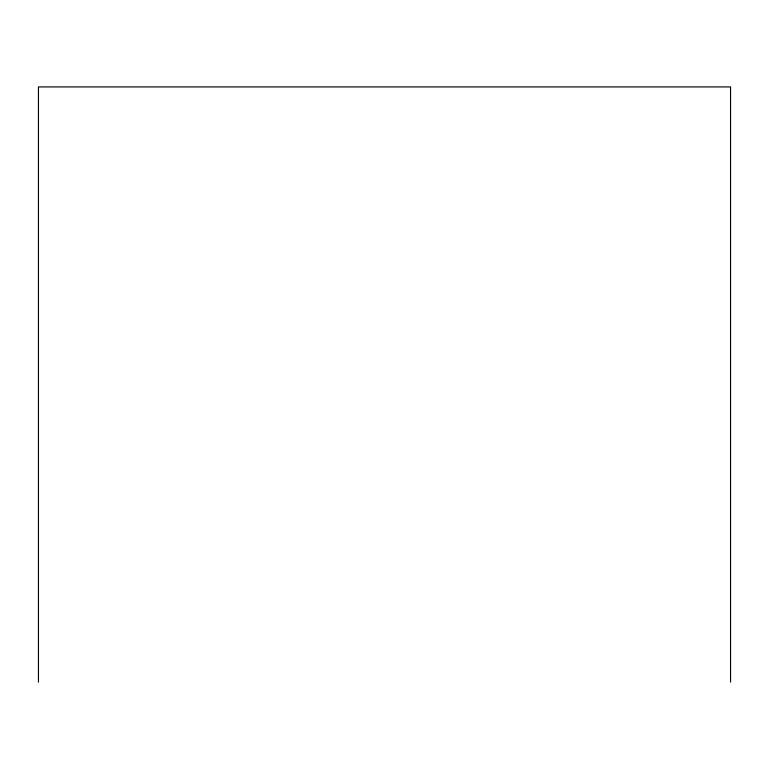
<?xml version="1.0" encoding="UTF-8"?>
<svg xmlns="http://www.w3.org/2000/svg" width="769" height="769" viewBox="0 0 769 769"><rect width="100%" height="100%" fill="white"/><g stroke="black" fill="none" stroke-linecap="round" stroke-linejoin="round"><path stroke-width="1.15" d="M730.55 682.074L730.55 86.926L38.45 86.926L38.45 682.074"/></g></svg>
